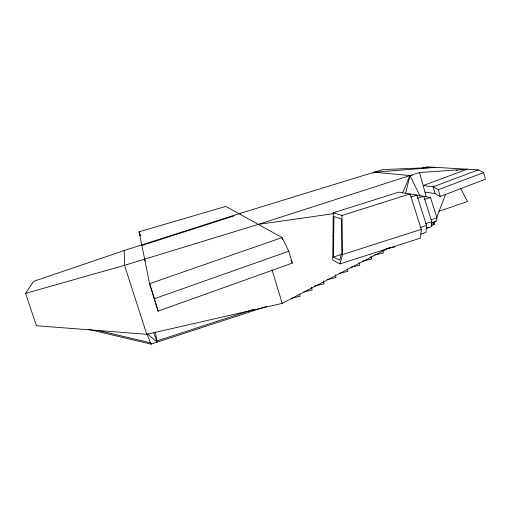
<?xml version="1.0" encoding="UTF-8"?>
<svg xmlns="http://www.w3.org/2000/svg" width="511" height="511" viewBox="0 0 511 511"><rect width="100%" height="100%" fill="white"/><g stroke="black" fill="none" stroke-linecap="round" stroke-linejoin="round"><path stroke-width="0.77" d="M333.274 212.825L332.738 260.137L339.898 263.925L420.547 238.062L421.313 229.343L410.046 193.944L341.993 215.463L333.274 212.825L398.695 192.168L416.906 195.125L426.57 225.472L425.906 232.422L420.713 234.083M333.472 257.033L333.938 216.543L341.291 218.887L341.821 252.683L339.662 260.201L333.472 257.033L341.68 254.408M417.743 198.185L423.708 196.294L431.776 221.633L431.246 226.795L426.065 228.455M415.5 195.004L430.46 197.457L436.943 217.827L436.579 221.186L431.405 222.841M405.619 193.356L409.969 175.548L419.537 172.539L467.169 169.211L423.165 185.589L433.162 186.809L438.361 189.696L440.227 196.454L485.45 179.201L483.668 172.59L478.353 169.869L426.985 166.854L421.613 168.33M333.006 236.536L333.37 235.086M339.898 263.925L342.606 254.523L341.993 215.463M431.15 225.939L433.973 224.47L435.398 220.784M436.535 217.839L445.637 194.269M402.642 192.922L409.969 175.548L412.32 175.286M389.497 247.592L282.193 303.381L146.766 334.296L36.466 325.731L25.55 293.397L33.63 281.337L124.23 250.531L239.052 213.713L382.637 169.614L435.679 167.359L434.146 167.78M372.877 173.088L374.224 172.245L435.679 167.359M426.206 228.506L429.029 227.037M438.361 189.696L483.668 172.59M478.353 169.869L433.162 186.809L435.021 193.528L440.227 196.454M158.071 311.129L292.337 263.101L288.785 251.227L282.059 237.558L225.843 206.387L139.094 231.79L149.614 283.682L158.071 311.129L153.709 296.521M154.13 298.82L288.785 251.227M439.045 211.267L467.476 201.532L460.577 188.304M253.795 309.327L156.96 340.939L155.338 331.958M266.876 306.376L151.064 344.146L88.262 329.269M25.55 293.397L124.512 265.318L258.317 224.393L409.969 175.548L420.055 196.109M141.866 245.472L234.032 215.904M420.579 227.389L426.57 225.472M342.606 254.523L421.313 229.343M431.009 219.724L436.943 217.827M425.816 223.543L431.776 221.633M410.908 197.022L416.906 195.125M424.52 199.341L430.46 197.457M314.291 286.032L324.172 283.739L323.412 281.165M303.821 291.915L312.215 289.967L311.442 287.38M291.021 298.347L300.213 296.208L299.631 294.272M350.802 267.272L359.821 265.196L359.08 262.622M338.921 273.449L347.978 271.36L347.231 268.78M327.008 279.645L336.097 277.537L335.337 274.963M386.942 248.704L395.124 246.832M374.435 254.983L383.397 252.932L382.662 250.364M362.638 261.121L371.631 259.058L370.89 256.484M258.317 224.393L333.153 213.719M456.202 170.425L457.767 170.252M460.903 169.907L467.169 169.211M239.052 213.713L240.649 213.739M374.224 172.245L409.969 175.548M424.973 192.098L435.021 193.528M98.099 330.425L150.886 342.919L151.064 344.146L146.9 333.792M430.933 223.543L433.973 224.47L433.347 222.208M147.781 334.066L157.177 342.153L153.587 332.259M432.932 222.342L433.973 224.47M290.983 260.329L292.337 263.101M140.295 235.341L139.094 231.79L140.289 235.539M146.766 334.296L124.512 265.318L124.23 250.531M144.645 259.16L145.322 261.293M153.485 295.792L149.614 283.682L282.059 237.558L282.717 239.748M272.108 270.006L282.193 303.381M419.537 172.539L426.231 196.614"/></g></svg>
